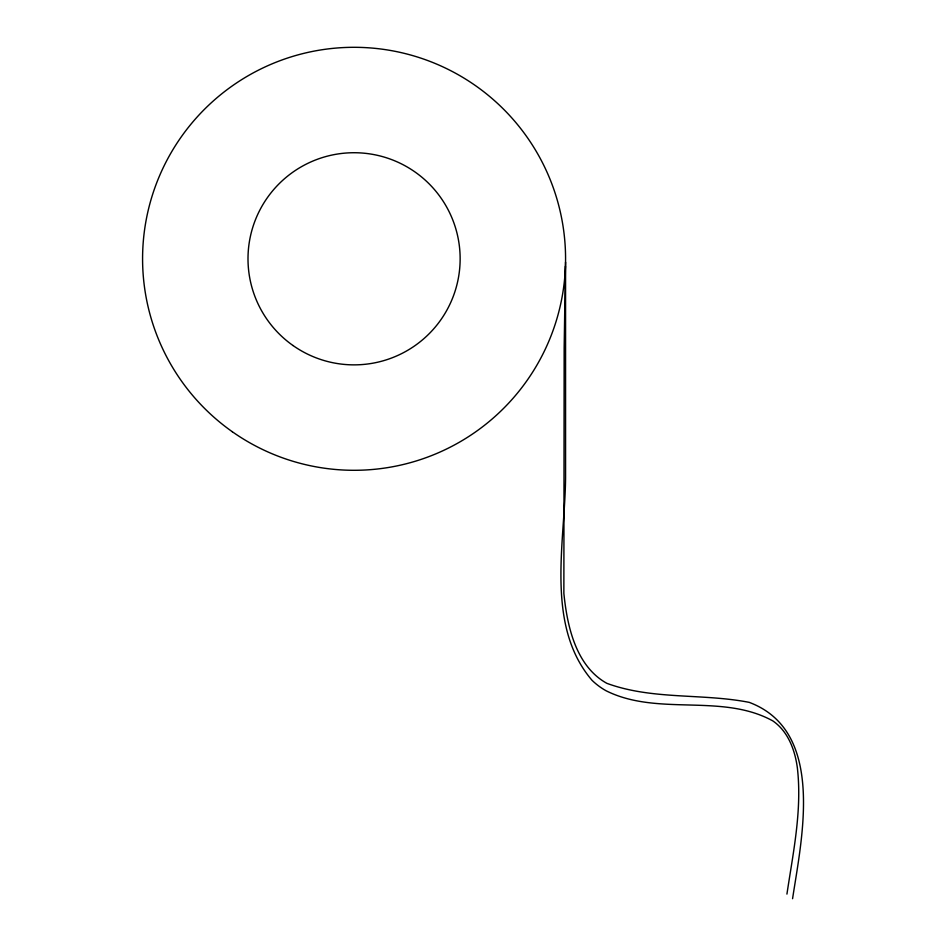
<?xml version="1.0" encoding="UTF-8"?>
<svg xmlns="http://www.w3.org/2000/svg" width="946" height="946" viewBox="0 0 946 946"><rect width="100%" height="100%" fill="white"/><g stroke="black" fill="none" stroke-linecap="round" stroke-linejoin="round"><path stroke-width="1.42" d="M565.436 266.193L564.159 347.809L563.863 593.319C567.151 626.004 575.783 666.161 606.871 683.343C652.539 700.075 702.31 693.17 749.244 702.37C825.941 731.175 801.664 838.605 792.571 898.7M786.93 894.1C793.162 852.429 802.208 810.154 797.36 767.856C794.971 750.083 788.184 731.471 772.847 720.911C721.692 692.791 658.049 716.701 606.043 690.746A66.87 66.87 0 0 1 592.066 680.351C545.215 625.637 564.975 542.969 565.566 477.813L565.566 262.137M232.29 431.719A211.502 211.502 0 0 0 564.715 277.805A211.502 211.502 0 0 0 265.199 66.882A211.502 211.502 0 0 0 232.29 431.719M293 345.515A106.058 106.058 0 0 0 459.709 268.321A106.058 106.058 0 0 0 309.508 162.546A106.058 106.058 0 0 0 293 345.515"/></g></svg>
